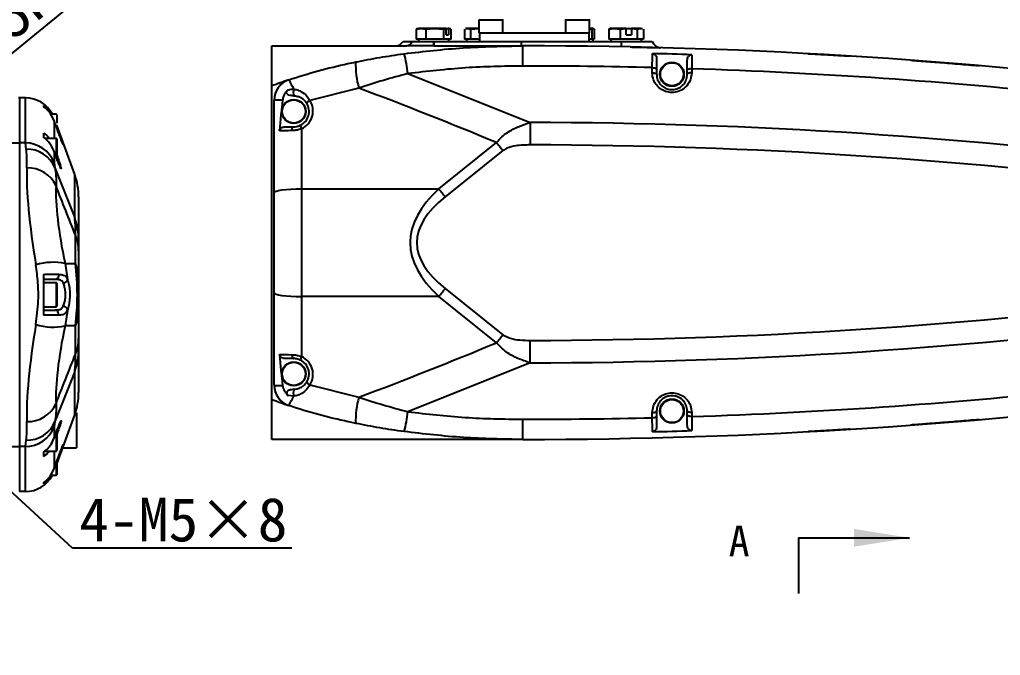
# Model space of a CAD drawing. Header units: inches. Extents: x 205 to 4949, y 179 to 2281.
# Drawn here: x 4439.1 to 4663.5, y 1291.5 to 1436.9 of the extents above; entities that cross this region are included whole.
import ezdxf

# ---------------------------------------------------------------- set-up
doc = ezdxf.new("R2010")
doc.units = ezdxf.units.IN
doc.header["$MEASUREMENT"] = 0
doc.styles.add('SLDTEXTSTYLE0', font='HYSWLONGFANGSONG.TTF')
doc.styles.get("Standard").update_dxf_attribs({"font": ''})
doc.styles.get('Standard').set_extended_font_data('SimSun')
doc.dimstyles.new('ISO-25', dxfattribs={"dimtxt": 2.5, "dimasz": 2.5, "dimexe": 1.25, "dimexo": 0.625, "dimtad": 1, "dimtxsty": 'Standard', "dimcen": 2.5, "dimadec": 0, "dimazin": 0, "dimtfac": 1, "dimtmove": 0, "dimatfit": 3, "dimfxl": 1, "dimarcsym": 0})

# ---------------------------------------------------------------- blocks, each defined once
blk = doc.blocks.new('*D60')
at = {"color": 0, "lineweight": -2}
for p, q in [((4400.64, 1397.06), (4405.11, 1406)), ((4396.18, 1388.11), (4382.11, 1359.92)), ((4355.44, 1306.49), (4377.65, 1350.98)), ((4308.26, 1306.49), (4355.44, 1306.49))]:
    blk.add_line(p, q, dxfattribs=at)
at = {"color": 0}
for points in [[(4399.15, 1397.8), (4402.13, 1396.31), (4396.18, 1388.11)], [(4379.14, 1350.23), (4376.15, 1351.72), (4382.11, 1359.92)]]:
    blk.add_solid(points, dxfattribs=at)
at = {"layer": 'Defpoints', "color": 0}
for p in [(4396.18, 1388.11), (4382.11, 1359.92)]:
    blk.add_point(p, dxfattribs=at)
at = {"color": 0, "insert": (4308.26, 1318.4), "char_height": 40, "attachment_point": 1}
blk.add_mtext('\\fSimSun|b1|i0|c134|p34;\\H0.25x;φ31.50', dxfattribs=at)
blk = doc.blocks.new('*D62')
at = {"color": 0, "lineweight": -2}
for p, q in [((4472.77, 1458.22), (4398.82, 1397.69)), ((4387.21, 1388.18), (4391.08, 1391.35)), ((4379.47, 1381.85), (4371.73, 1375.51))]:
    blk.add_line(p, q, dxfattribs=at)
at = {"color": 0}
for points in [[(4397.76, 1398.98), (4399.87, 1396.4), (4391.08, 1391.35)], [(4380.53, 1380.56), (4378.42, 1383.14), (4387.21, 1388.18)]]:
    blk.add_solid(points, dxfattribs=at)
at = {"layer": 'Defpoints', "color": 0}
for p in [(4391.08, 1391.35), (4387.21, 1388.18)]:
    blk.add_point(p, dxfattribs=at)
at = {"color": 0, "insert": (4423.36, 1433.17), "char_height": 40, "attachment_point": 1, "rotation": 39.3046}
blk.add_mtext('{\\fSimSun|b1|i0|c134|p34;\\H0.25x;φ5H7×7}', dxfattribs=at)
blk = doc.blocks.new('*D63')
at = {"color": 0, "lineweight": -2}
for p, q in [((4391.81, 1370.61), (4384.44, 1377.37)), ((4399.18, 1363.85), (4402.28, 1361.01)), ((4451.26, 1316.09), (4409.65, 1354.25)), ((4501.37, 1316.09), (4451.26, 1316.09))]:
    blk.add_line(p, q, dxfattribs=at)
at = {"color": 0}
for points in [[(4390.69, 1369.38), (4392.94, 1371.84), (4399.18, 1363.85)], [(4410.77, 1355.48), (4408.52, 1353.02), (4402.28, 1361.01)]]:
    blk.add_solid(points, dxfattribs=at)
at = {"layer": 'Defpoints', "color": 0}
for p in [(4399.18, 1363.85), (4402.28, 1361.01)]:
    blk.add_point(p, dxfattribs=at)
at = {"color": 0, "insert": (4452.79, 1327.61), "char_height": 40, "attachment_point": 1}
blk.add_mtext('{\\fSimSun|b1|i0|c134|p2;\\H0.25x;4-M5\\fSimSun|b0|i0|c134|p0;×\\fSimSun|b1|i0|c134|p2;8}', dxfattribs=at)

msp = doc.modelspace()

# ---------------------------------------------------------------- linework, layer by layer
for p, q in [((4544.195, 1436.8142), (4544.195, 1433.9142)), ((4549.695, 1436.8142), (4544.195, 1436.8142)), ((4549.695, 1433.9142), (4549.695, 1436.8142)), ((4563.9949, 1436.8142), (4563.9949, 1433.9142)), ((4569.4949, 1436.8142), (4563.9949, 1436.8142)), ((4569.4949, 1433.9142), (4569.4949, 1436.8142)), ((4529.8112, 1434.7691), (4530.9269, 1434.9142)), ((4529.9345, 1434.7947), (4529.8112, 1434.7691)), ((4529.8112, 1434.7691), (4529.8112, 1432.4142)), ((4530.345, 1434.9142), (4529.9321, 1434.8036)), ((4530.9269, 1434.9142), (4530.345, 1434.9142)), ((4530.9269, 1434.9142), (4532.0427, 1434.7691)), ((4534.0596, 1434.9142), (4530.9269, 1434.9142)), ((4532.0427, 1434.7691), (4534.0596, 1434.9142)), ((4532.0427, 1434.7691), (4532.0427, 1432.4142)), ((4534.0596, 1434.9142), (4536.0765, 1434.7691)), ((4536.6637, 1434.9142), (4534.0596, 1434.9142)), ((4536.0765, 1434.7691), (4536.7101, 1434.9005)), ((4536.0765, 1434.7691), (4536.0765, 1432.4142)), ((4536.7101, 1434.9005), (4536.6637, 1434.9142)), ((4536.6637, 1434.9142), (4537.1989, 1434.9142)), ((4536.7101, 1433.4142), (4536.7101, 1434.9005)), ((4536.7101, 1433.4142), (4537.2452, 1433.4142)), ((4537.1989, 1434.9142), (4537.2452, 1434.9005)), ((4537.345, 1434.9142), (4537.1989, 1434.9142)), ((4537.2452, 1434.9005), (4537.2452, 1433.4142)), ((4537.2452, 1434.9005), (4537.7555, 1434.7947)), ((4537.7579, 1434.8036), (4537.345, 1434.9142)), ((4537.8789, 1432.4142), (4537.8789, 1434.7691)), ((4540.8595, 1434.7691), (4540.8595, 1432.4142)), ((4541.345, 1434.9142), (4541.1015, 1434.849)), ((4541.1092, 1434.8204), (4541.5657, 1434.9142)), ((4541.5657, 1434.9142), (4541.345, 1434.9142)), ((4541.5657, 1434.9142), (4542.2719, 1434.7691)), ((4544.195, 1434.9142), (4541.5657, 1434.9142)), ((4542.2719, 1434.7691), (4544.2646, 1434.9142)), ((4542.2719, 1434.7691), (4542.2719, 1432.4142)), ((4544.195, 1433.9142), (4544.345, 1433.9142)), ((4544.345, 1433.9142), (4546.0492, 1433.9142)), ((4544.345, 1433.9142), (4544.345, 1431.9142)), ((4546.0492, 1433.9142), (4547.8408, 1433.9142)), ((4547.8408, 1433.9142), (4565.8491, 1433.9142)), ((4565.8491, 1433.9142), (4567.6407, 1433.9142)), ((4567.6407, 1433.9142), (4569.3449, 1433.9142)), ((4569.3449, 1433.9142), (4569.4949, 1433.9142)), ((4569.3449, 1433.9142), (4569.3449, 1431.9142)), ((4570.3192, 1434.9142), (4569.4949, 1434.9142)), ((4569.4949, 1434.8274), (4570.0745, 1434.7691)), ((4570.0745, 1434.7691), (4570.3192, 1434.9142)), ((4570.0745, 1432.4142), (4570.0745, 1434.7691)), ((4570.3192, 1434.9142), (4570.5638, 1434.7691)), ((4570.5638, 1434.7691), (4570.5638, 1432.4142)), ((4573.8736, 1434.7691), (4575.191, 1434.9142)), ((4574.1361, 1434.8261), (4573.8736, 1434.7691)), ((4573.8736, 1434.7691), (4573.8736, 1432.4142)), ((4574.3449, 1434.9142), (4574.1281, 1434.8561)), ((4575.191, 1434.9142), (4574.3449, 1434.9142)), ((4575.191, 1434.9142), (4576.5085, 1434.7691)), ((4577.8949, 1434.9142), (4575.191, 1434.9142)), ((4576.5085, 1434.7691), (4577.9046, 1434.9005)), ((4576.5085, 1434.7691), (4576.5085, 1432.4142)), ((4577.9046, 1434.9005), (4577.8949, 1434.9142)), ((4577.8949, 1434.9142), (4579.0741, 1434.9142)), ((4577.9046, 1433.4142), (4577.9046, 1434.9005)), ((4577.9046, 1433.4142), (4579.0837, 1433.4142)), ((4579.0741, 1434.9142), (4579.0837, 1434.9005)), ((4581.148, 1434.9142), (4579.0741, 1434.9142)), ((4579.0837, 1434.9005), (4579.0837, 1433.4142)), ((4579.0837, 1434.9005), (4580.4798, 1434.7691)), ((4580.4798, 1434.7691), (4581.148, 1434.9142)), ((4580.4798, 1432.4142), (4580.4798, 1434.7691)), ((4581.148, 1434.9142), (4581.5537, 1434.8261)), ((4581.5617, 1434.8561), (4581.3449, 1434.9142)), ((4581.8162, 1434.7691), (4581.8162, 1432.4142)), ((4526.845, 1431.9142), (4528.9066, 1431.9142)), ((4528.9066, 1431.9142), (4533.845, 1431.9142)), ((4530.9269, 1432.4142), (4529.8112, 1432.4142)), ((4530.345, 1432.4142), (4530.345, 1431.9142)), ((4532.0427, 1432.4142), (4530.9269, 1432.4142)), ((4534.0596, 1432.4142), (4532.0427, 1432.4142)), ((4533.845, 1431.9142), (4533.9756, 1431.9142)), ((4533.9756, 1431.9142), (4553.845, 1431.9142)), ((4533.9756, 1430.9142), (4533.9756, 1431.9142)), ((4536.0765, 1432.4142), (4534.0596, 1432.4142)), ((4536.9777, 1432.4142), (4536.0765, 1432.4142)), ((4537.8789, 1432.4142), (4536.9777, 1432.4142)), ((4537.345, 1431.9142), (4537.345, 1432.4142)), ((4541.5657, 1432.4142), (4540.8595, 1432.4142)), ((4541.345, 1432.4142), (4541.345, 1431.9142)), ((4542.2719, 1432.4142), (4541.5657, 1432.4142)), ((4544.2646, 1432.4142), (4542.2719, 1432.4142)), ((4544.345, 1432.4142), (4544.2646, 1432.4142)), ((4553.845, 1431.9142), (4576.8449, 1431.9142)), ((4553.845, 1431.9142), (4553.845, 1430.9142)), ((4570.0745, 1432.4142), (4569.3449, 1432.4142)), ((4570.3192, 1432.4142), (4570.0745, 1432.4142)), ((4570.5638, 1432.4142), (4570.3192, 1432.4142)), ((4570.3449, 1431.9142), (4570.3449, 1432.4142)), ((4575.191, 1432.4142), (4573.8736, 1432.4142)), ((4574.3449, 1432.4142), (4574.3449, 1431.9142)), ((4576.5085, 1432.4142), (4575.191, 1432.4142)), ((4578.4941, 1432.4142), (4576.5085, 1432.4142)), ((4576.8449, 1431.9142), (4583.8449, 1431.9142)), ((4580.4798, 1432.4142), (4578.4941, 1432.4142)), ((4581.148, 1432.4142), (4580.4798, 1432.4142)), ((4581.8162, 1432.4142), (4581.148, 1432.4142)), ((4581.3449, 1431.9142), (4581.3449, 1432.4142)), ((4496.8451, 1421.7512), (4496.8451, 1430.9142)), ((4496.8451, 1430.9142), (4527.6846, 1430.9142)), ((4533.9756, 1430.9142), (4533.8462, 1430.9142)), ((4533.9756, 1430.9142), (4553.845, 1430.9142)), ((4527.9618, 1424.565), (4555.8889, 1413.3979)), ((4583.8534, 1424.7562), (4583.8534, 1425.9349)), ((4584.8449, 1425.593), (4584.8449, 1424.4142)), ((4591.8449, 1424.4142), (4591.8449, 1425.3353)), ((4592.8559, 1425.6772), (4592.8559, 1424.7561)), ((4496.8451, 1350.0774), (4496.8451, 1421.7512)), ((4516.7302, 1421.2404), (4505.5512, 1418.4405)), ((4440.4656, 1419.0185), (4439.1464, 1419.0185)), ((4439.1464, 1419.0185), (4439.1464, 1408.7204)), ((4440.4656, 1408.7204), (4440.4656, 1419.0185)), ((4497.3451, 1418.429), (4497.3539, 1418.461)), ((4497.3451, 1397.3932), (4497.3451, 1418.429)), ((4444.6466, 1417.2601), (4444.6466, 1417.0028)), ((4447.5467, 1415.2684), (4446.1969, 1415.2684)), ((4447.3788, 1412.8602), (4447.0437, 1413.7813)), ((4447.0437, 1413.7813), (4447.0437, 1409.7682)), ((4447.6467, 1415.1684), (4447.6467, 1413.2682)), ((4444.6466, 1410.9879), (4444.6466, 1410.0056)), ((4451.4445, 1402.3214), (4447.6467, 1412.7557)), ((4499.8366, 1412.4143), (4501.8451, 1412.4143)), ((4503.6539, 1411.962), (4503.6539, 1398.2571)), ((4423.6457, 1408.7204), (4439.1464, 1408.7204)), ((4439.1464, 1408.7204), (4439.1464, 1339.3132)), ((4440.4656, 1408.7204), (4439.1464, 1408.7204)), ((4440.638, 1407.275), (4440.4656, 1408.7204)), ((4447.5467, 1409.7682), (4444.9219, 1409.7682)), ((4447.5467, 1408.2005), (4447.5467, 1409.7682)), ((4447.6467, 1409.6682), (4447.6467, 1408.1575)), ((4535.0199, 1398.2571), (4548.2062, 1408.8062)), ((4447.1752, 1406.4234), (4447.0437, 1406.775)), ((4447.0437, 1406.775), (4447.0437, 1404.1536)), ((4447.5467, 1405.4287), (4447.5467, 1408.2005)), ((4447.6467, 1408.1575), (4447.6467, 1405.1669)), ((4549.6873, 1406.9548), (4536.501, 1396.4058)), ((4447.0437, 1404.1536), (4447.2161, 1402.9959)), ((4447.2161, 1402.9959), (4451.7422, 1391.5645)), ((4451.7422, 1401.5015), (4451.4374, 1402.3189)), ((4451.7422, 1391.5645), (4451.7422, 1401.5015)), ((4503.6539, 1398.2571), (4535.0199, 1398.2571)), ((4452.6469, 1396.371), (4452.6469, 1386.4767)), ((4497.3451, 1374.4355), (4497.3451, 1397.3932)), ((4451.9302, 1381.1587), (4451.9302, 1387.6195)), ((4452.6469, 1384.0485), (4452.6469, 1377.5877)), ((4449.5328, 1381.1587), (4450.1137, 1377.527)), ((4449.5328, 1381.1587), (4451.9302, 1381.1587)), ((4452.6469, 1377.5877), (4452.6469, 1370.4458)), ((4447.5467, 1376.7669), (4444.6466, 1376.7669)), ((4447.5467, 1375.097), (4447.5467, 1376.7669)), ((4447.5467, 1371.2666), (4447.5467, 1375.097)), ((4447.6467, 1376.6669), (4447.6467, 1375.0578)), ((4447.6467, 1375.0578), (4447.6467, 1371.3667)), ((4536.501, 1375.4229), (4549.6873, 1364.8739)), ((4497.3451, 1353.3997), (4497.3451, 1374.4355)), ((4535.0199, 1373.5715), (4503.6539, 1373.5715)), ((4503.6539, 1373.5715), (4503.6539, 1359.8666)), ((4548.2062, 1363.0225), (4535.0199, 1373.5715)), ((4444.6466, 1371.2666), (4447.5467, 1371.2666)), ((4450.1137, 1370.5065), (4449.5328, 1366.8748)), ((4452.6469, 1370.4458), (4452.6469, 1363.985)), ((4451.9302, 1366.8748), (4449.5328, 1366.8748)), ((4451.9302, 1360.4141), (4451.9302, 1366.8748)), ((4452.6469, 1361.5568), (4452.6469, 1351.6625)), ((4501.8451, 1359.4144), (4499.8366, 1359.4144)), ((4555.8889, 1358.4308), (4527.9618, 1347.2637)), ((4451.7422, 1356.469), (4447.2161, 1345.0377)), ((4451.7422, 1346.5321), (4451.7422, 1356.469)), ((4505.5512, 1353.3882), (4516.7302, 1350.5882)), ((4501.8739, 1350.812), (4500.5693, 1350.9351)), ((4501.9796, 1352.389), (4502.4729, 1352.4712)), ((4496.8451, 1340.9144), (4496.8451, 1350.0774)), ((4500.7425, 1348.6635), (4500.7398, 1348.6644)), ((4451.4374, 1345.7147), (4451.7422, 1346.5321)), ((4452.1469, 1347.0157), (4451.909, 1347.0157)), ((4452.1469, 1347.0157), (4452.1469, 1339.0154)), ((4583.8534, 1345.8937), (4583.8534, 1347.0725)), ((4584.8449, 1347.4144), (4584.8449, 1346.2356)), ((4591.8449, 1346.4933), (4591.8449, 1347.4144)), ((4592.8559, 1347.0726), (4592.8559, 1346.1515)), ((4447.2161, 1345.0377), (4447.0437, 1343.88)), ((4447.0437, 1343.88), (4447.0437, 1341.2586)), ((4447.6467, 1335.2778), (4451.4445, 1345.7121)), ((4447.5467, 1342.1736), (4447.5467, 1342.6338)), ((4447.5467, 1338.2653), (4447.5467, 1342.1736)), ((4447.6467, 1342.8888), (4447.6467, 1338.3654)), ((4423.6457, 1339.3132), (4439.1464, 1339.3132)), ((4440.4656, 1339.3132), (4439.1464, 1339.3132)), ((4439.1464, 1339.3132), (4439.1464, 1329.015)), ((4440.4656, 1339.3132), (4440.638, 1340.7585)), ((4440.4656, 1329.015), (4440.4656, 1339.3132)), ((4446.7543, 1340.5789), (4447.0437, 1341.2586)), ((4448.9992, 1339.5216), (4449.0163, 1339.5624)), ((4553.845, 1340.9144), (4496.8451, 1340.9144)), ((4444.6466, 1338.0279), (4444.6466, 1337.0457)), ((4444.9219, 1338.2653), (4447.5467, 1338.2653)), ((4447.0437, 1338.2653), (4447.0437, 1334.2522)), ((4449.007, 1339.0154), (4452.1469, 1339.0154)), ((4447.0437, 1334.2522), (4447.3788, 1335.1734)), ((4447.5467, 1332.7651), (4447.5467, 1335.6309)), ((4447.6467, 1335.9145), (4447.6467, 1332.8651)), ((4446.1969, 1332.7651), (4447.5467, 1332.7651)), ((4444.6466, 1331.0308), (4444.6466, 1330.7735)), ((4440.4656, 1329.015), (4439.1464, 1329.015)), ((4617.3086, 1318.4266), (4617.3086, 1305.7267)), ((4617.3086, 1318.4266), (4642.7086, 1318.4266))]:
    msp.add_line(p, q)
at = {"flags": 128}
for points in [[(4583.8534, 1425.9349), (4584.0473, 1425.9279), (4584.2334, 1425.9081), (4584.4049, 1425.8763), (4584.555, 1425.8337), (4584.6781, 1425.7821), (4584.7696, 1425.7232), (4584.8259, 1425.6593), (4584.8449, 1425.593)], [(4583.8534, 1424.7562), (4584.0473, 1424.7491), (4584.2335, 1424.7293), (4584.4049, 1424.6975), (4584.555, 1424.655), (4584.6781, 1424.6033), (4584.7696, 1424.5444), (4584.8259, 1424.4806), (4584.8449, 1424.4142)], [(4592.8559, 1425.6772), (4592.6593, 1425.6713), (4592.4699, 1425.6522), (4592.2951, 1425.6209), (4592.1417, 1425.5784), (4592.0157, 1425.5264), (4591.922, 1425.467), (4591.8643, 1425.4025), (4591.8449, 1425.3353)], [(4592.8559, 1424.7561), (4592.6593, 1424.7501), (4592.4699, 1424.7311), (4592.2951, 1424.6998), (4592.1417, 1424.6573), (4592.0157, 1424.6054), (4591.922, 1424.5459), (4591.8643, 1424.4814), (4591.8449, 1424.4142)], [(4555.8889, 1413.3979), (4555.8879, 1412.7782), (4555.8868, 1412.1499), (4555.8857, 1411.5142), (4555.8846, 1410.8724), (4555.8835, 1410.2255), (4555.8824, 1409.5749), (4555.8813, 1408.9219), (4555.8801, 1408.2676)], [(4501.4284, 1411.527), (4501.4439, 1411.7052), (4501.4726, 1411.8738), (4501.5137, 1412.0271), (4501.5658, 1412.1602), (4501.6271, 1412.2685), (4501.6956, 1412.3486), (4501.7691, 1412.3977), (4501.8451, 1412.4143)], [(4548.2062, 1408.8062), (4548.3901, 1408.5764), (4548.5744, 1408.3459), (4548.7593, 1408.1149), (4548.9444, 1407.8834), (4549.1299, 1407.6516), (4549.3156, 1407.4195), (4549.5014, 1407.1872), (4549.6873, 1406.9548)], [(4497.3451, 1397.3932), (4497.4632, 1397.552), (4497.8137, 1397.7055), (4498.3846, 1397.8484), (4499.1567, 1397.976), (4500.104, 1398.0839), (4501.1944, 1398.1685), (4502.3912, 1398.2269), (4503.6539, 1398.2571)], [(4535.0199, 1398.2571), (4535.2038, 1398.0274), (4535.3881, 1397.7969), (4535.573, 1397.5658), (4535.7581, 1397.3344), (4535.9436, 1397.1025), (4536.1293, 1396.8704), (4536.3151, 1396.6381), (4536.501, 1396.4058)], [(4448.0411, 1378.6933), (4448.0515, 1378.4757), (4448.0285, 1378.2601), (4447.9734, 1378.0567), (4447.8887, 1377.8751), (4447.7784, 1377.7242), (4447.6478, 1377.6109), (4447.5031, 1377.5407), (4447.3511, 1377.5169)], [(4535.0199, 1373.5715), (4535.2038, 1373.8013), (4535.3881, 1374.0318), (4535.573, 1374.2628), (4535.7581, 1374.4943), (4535.9436, 1374.7261), (4536.1293, 1374.9583), (4536.3151, 1375.1905), (4536.501, 1375.4229)], [(4497.3451, 1374.4355), (4497.4632, 1374.2766), (4497.8137, 1374.1231), (4498.3846, 1373.9802), (4499.1567, 1373.8527), (4500.104, 1373.7448), (4501.1944, 1373.6602), (4502.3912, 1373.6018), (4503.6539, 1373.5715)], [(4448.0411, 1369.3403), (4448.0515, 1369.5578), (4448.0285, 1369.7735), (4447.9734, 1369.9769), (4447.8887, 1370.1584), (4447.7784, 1370.3093), (4447.6478, 1370.4227), (4447.5031, 1370.4928), (4447.3511, 1370.5166)], [(4548.2062, 1363.0225), (4548.3901, 1363.2523), (4548.5744, 1363.4827), (4548.7593, 1363.7138), (4548.9444, 1363.9453), (4549.1299, 1364.1771), (4549.3156, 1364.4092), (4549.5014, 1364.6415), (4549.6873, 1364.8739)], [(4555.8889, 1358.4308), (4555.8879, 1359.0505), (4555.8868, 1359.6788), (4555.8857, 1360.3145), (4555.8846, 1360.9563), (4555.8835, 1361.6032), (4555.8824, 1362.2537), (4555.8813, 1362.9067), (4555.8801, 1363.5611)], [(4501.4284, 1360.3016), (4501.4439, 1360.1234), (4501.4726, 1359.9549), (4501.5137, 1359.8016), (4501.5658, 1359.6685), (4501.6271, 1359.5602), (4501.6956, 1359.4801), (4501.7691, 1359.4309), (4501.8451, 1359.4144)], [(4583.8534, 1347.0725), (4584.0473, 1347.0796), (4584.2335, 1347.0994), (4584.4049, 1347.1311), (4584.555, 1347.1737), (4584.6781, 1347.2254), (4584.7696, 1347.2843), (4584.8259, 1347.3481), (4584.8449, 1347.4144)], [(4583.8534, 1345.8937), (4584.0473, 1345.9008), (4584.2334, 1345.9206), (4584.4049, 1345.9524), (4584.555, 1345.9949), (4584.6781, 1346.0466), (4584.7696, 1346.1055), (4584.8259, 1346.1693), (4584.8449, 1346.2356)], [(4592.8559, 1347.0726), (4592.6593, 1347.0785), (4592.4699, 1347.0975), (4592.2951, 1347.1289), (4592.1417, 1347.1714), (4592.0157, 1347.2233), (4591.922, 1347.2827), (4591.8643, 1347.3473), (4591.8449, 1347.4144)], [(4592.8559, 1346.1515), (4592.6593, 1346.1574), (4592.4699, 1346.1764), (4592.2951, 1346.2078), (4592.1417, 1346.2502), (4592.0157, 1346.3022), (4591.922, 1346.3616), (4591.8643, 1346.4262), (4591.8449, 1346.4933)], [(4554.2535, 1340.9145), (4554.2535, 1340.996), (4554.2534, 1341.2385), (4554.2533, 1341.6364), (4554.2531, 1342.1804), (4554.2529, 1342.858), (4554.2526, 1343.6532), (4554.2523, 1344.5476), (4554.252, 1345.5204)]]:
    msp.add_lwpolyline(points, dxfattribs=at)
for centre, radius in [((4588.3449, 1424.4142), 2.75), ((4588.3449, 1424.4142), 2.65), ((4501.8451, 1415.9143), 2.75), ((4501.8451, 1415.9143), 2.65), ((4501.8451, 1355.9144), 2.75), ((4501.8451, 1355.9144), 2.65), ((4588.3449, 1347.4144), 2.75), ((4588.3449, 1347.4144), 2.65)]:
    msp.add_circle(centre, radius)
for centre, radius, start, end in [((4544.295, 1436.8142), 0.1, 90, 180), ((4549.595, 1436.8142), 0.1, 0, 90), ((4564.0949, 1436.8142), 0.1, 90, 180), ((4569.3949, 1436.8142), 0.1, 0, 90), ((4525.113, 1432.9142), 2, 270, 330), ((4527.5502, 1432.325), 1.4172, 275.442351, 343.151376), ((5116.4138, 1432.0826), 582.5688, 180.0165601, 180.1149148), ((4545.6341, 1432.277), 31.2129, 357.097319, 359.334066), ((4585.759, 1432.4941), 2, 196.855153, 268.491688), ((4504.0485, 1422.2167), 24.0283, 5.608548, 16.664533), ((4553.845, 220.4673), 1210.4469, 82.5209933, 89.9806604), ((2194.6703, 1425.3057), 2359.5899, 0.0243448, 0.1361838), ((4553.845, 220.4673), 1209.0612, 88.1502993, 88.5772542), ((4536.0398, 1426.5828), 20.035, 178.137943, 195.465034), ((4553.845, 220.4673), 1205.8411, 88.573996, 89.9802801), ((4553.845, 220.4673), 1205.8411, 83.976548, 88.1460627), ((4502.3451, 1418.429), 5, 108.72663, 180), ((4502.3475, 1418.4365), 4.9936, 108.748467, 179.719646), ((4503.582, 1420.3392), 1.8376, 158.363305, 209.308249), ((4440.4656, 1412.0182), 7.0002, 27.664627, 90.00034), ((4501.8451, 1415.9143), 3.5, 295.080956, 32.272811), ((4501.7463, 1416.0377), 4.5, 295.080956, 32.272811), ((4506.2442, 1416.9003), 1.6889, 114.227226, 148.487398), ((4447.5467, 1415.1684), 0.1, 0, 90), ((4553.845, 220.4673), 1192.9323, 82.5990413, 89.9018294), ((4508.4022, 1414.3943), 5.3351, 198.015655, 207.123608), ((4440.482, 1401.7231), 6.9973, 20.324666, 90.134734), ((4447.5467, 1409.6682), 0.1, 0, 90), ((4440.8967, 1400.477), 6.8029, 21.731955, 92.179223), ((4553.845, 220.4673), 1187.8021, 82.5990413, 89.9018294), ((4441.0116, 1395.9266), 7.1071, 24.681637, 91.677063), ((4437.6464, 1396.371), 15.0005, 0.000018, 20.000059), ((4437.8823, 1386.4758), 14.7646, 0.00378, 20.160868), ((4443.2826, 1384.0265), 9.3643, 0.134601, 22.562408), ((4446.8015, 1367.5321), 13.8976, 78.666036, 106.445867), ((4443.2826, 1377.5657), 9.3643, 0.134601, 22.562408), ((4449.0547, 1377.7311), 1.0785, 274.536916, 349.091619), ((4447.5467, 1376.6669), 0.1, 0, 90), ((4553.845, 2551.3613), 1187.8021, 270.0981706, 277.4009587), ((4447.5467, 1371.3667), 0.1, 270, 0), ((4449.0546, 1370.3024), 1.0786, 10.909625, 85.457943), ((4443.2826, 1370.4678), 9.3643, 337.437592, 359.865399), ((4553.845, 2551.3613), 1192.9323, 270.0981706, 277.4009587), ((4446.8017, 1380.5023), 13.8985, 253.554436, 281.332639), ((4443.2827, 1364.0071), 9.3642, 337.437433, 359.865189), ((4437.8818, 1361.5578), 14.7651, 339.839436, 359.995916), ((4508.4007, 1357.4348), 5.3335, 152.873783, 161.983859), ((4501.7463, 1355.791), 4.5, 327.727189, 64.919044), ((4501.8451, 1355.9144), 3.5, 327.727189, 64.919044), ((4502.3451, 1353.3997), 5, 180, 251.27337), ((4502.3475, 1353.3921), 4.9936, 180.28075, 251.251825), ((4506.2448, 1354.929), 1.6898, 211.52233, 245.763047), ((4437.6465, 1351.6625), 15.0004, 339.99984, 0.000083), ((4503.5818, 1351.4895), 1.8375, 150.690762, 201.637395), ((4536.0394, 1345.2459), 20.0346, 164.534792, 181.862231), ((4553.845, 2551.3613), 1210.4469, 270.0193396, 277.4790067), ((4553.845, 2551.3613), 1205.8411, 271.8539373, 276.023452), ((4441.0115, 1352.107), 7.1072, 268.323557, 335.318483), ((4504.0475, 1349.6121), 24.0293, 343.335771, 354.391434), ((4553.845, 2551.3613), 1205.8411, 270.0193396, 271.426004), ((4440.4822, 1346.3102), 6.997, 269.863752, 339.676848), ((4440.8967, 1347.5565), 6.8029, 267.820988, 338.268564), ((4553.845, 2551.3613), 1209.0612, 271.4227458, 271.8497007), ((4447.5467, 1338.3653), 0.1, 270, 0), ((4440.4655, 1336.0154), 7.0004, 270.000373, 332.33466), ((4447.5467, 1332.8651), 0.1, 270, 0)]:
    msp.add_arc(centre, radius, start, end)
for centre, major_axis, ratio, start_param, end_param in [((4554.4251, 1400.9143), (80.0357, 0), 0.37483194, 2.30603915, 2.3737771), ((4286.1864, 555.0405), (-601.841, 752.3012), 0.89809036, 5.26169691, 5.29785149), ((4504.3451, 1379.4958), (0, 56.4357), 0.12403473, 0.80701804, 0.9681567), ((4504.3451, 1411.4143), (7, 0), 0.01771925, 2.00057176, 2.53895303), ((4449.7531, 1374.0168), (-7.1748, 34.9839), 0.15440016, 0.56193793, 1.34232721), ((4456.419, 1375.6832), (-7.2674, 27.9675), 0.18866081, 0.54460902, 1.3249983), ((4405.9189, 1115.7587), (-396.9829, 1085.8473), 0.12073911, 4.92108384, 4.93181289), ((4504.3451, 1385.9143), (0, 99.9997), 0.00696526, 1.44705219, 1.69454047), ((5384.2063, 1385.9143), (855.7298, 0), 0.11685902, 3.01784851, 3.26533679), ((5384.2063, 1385.9143), (854.2372, 0), 0.09950372, 3.01784851, 3.26533679), ((4437.6463, 1374.0168), (0, 30.0012), 0.49020373, 4.47202561, 4.95275235), ((4449.7531, 1374.0168), (7.1748, 34.9839), 0.15440016, 1.79926544, 2.57965473), ((4456.419, 1372.3503), (7.2674, 27.9675), 0.18866081, 1.81659435, 2.59698364), ((4286.1864, 2216.7881), (601.841, 752.3012), 0.89809036, 4.12692648, 4.16308105), ((4405.9189, 1632.2748), (396.9829, 1085.8473), 0.12073911, 4.49296508, 4.50369412), ((4504.3451, 1392.3329), (0, 56.4357), 0.12403473, 2.17343595, 2.33457461), ((4504.3451, 1360.4144), (7, 0), 0.01771925, 3.74423228, 4.28261355), ((4554.4251, 1370.9144), (80.0357, 0), 0.37483194, 3.9094082, 3.97714615)]:
    msp.add_ellipse(centre, major_axis=major_axis, ratio=ratio, start_param=start_param, end_param=end_param)
for points, knots in [([(4516.0153, 1427.2338), (4517.8447, 1427.5911), (4521.5111, 1428.3073), (4525.2129, 1428.8402), (4527.0676, 1429.1072)], [0, 0, 0, 0, 0.49895729, 1, 1, 1, 1]), ([(4527.0676, 1429.1072), (4531.5708, 1429.6344), (4540.5999, 1430.6915), (4549.6947, 1430.8398), (4554.2535, 1430.9141)], [0, 0, 0, 0, 0.498744827, 1, 1, 1, 1]), ([(4533.8462, 1430.9142), (4533.5432, 1430.9136), (4532.263, 1430.9113), (4530.0127, 1430.9045), (4528.4612, 1430.9109), (4527.6846, 1430.9142)], [0, 0, 0, 0, 0.134080038, 0.566553405, 1, 1, 1, 1]), ([(4578.8037, 1430.6569), (4579.2583, 1430.6475), (4579.7075, 1430.638), (4580.3731, 1430.6235), (4580.5947, 1430.6186), (4581.028, 1430.609), (4581.2401, 1430.6042), (4581.8627, 1430.59), (4582.26, 1430.5807), (4583.0174, 1430.5627), (4583.3666, 1430.5542), (4584.0048, 1430.5385), (4584.296, 1430.5312), (4584.7962, 1430.5185), (4585.0081, 1430.513), (4585.2679, 1430.5063), (4585.3449, 1430.5043), (4585.4759, 1430.5009), (4585.5304, 1430.4994), (4585.6616, 1430.496), (4585.7063, 1430.4948), (4585.7063, 1430.4948)], [0, 0, 0, 0, 0.125, 0.125, 0.1875, 0.1875, 0.25, 0.25, 0.375, 0.375, 0.5, 0.5, 0.625, 0.625, 0.75, 0.75, 0.8125, 0.8125, 0.875, 0.875, 1, 1, 1, 1]), ([(4583.8534, 1425.9349), (4583.856, 1426.6564), (4583.8604, 1427.9013), (4583.8635, 1428.7845), (4583.8648, 1429.1558)], [0, 0, 0, 0, 0.57953468, 1, 1, 1, 1]), ([(4583.8648, 1429.1558), (4583.9608, 1429.1432), (4584.1525, 1429.1179), (4584.4076, 1428.9568), (4584.6403, 1428.6947), (4584.8127, 1428.3111), (4584.834, 1428.0027), (4584.8449, 1427.8451)], [0, 0, 0, 0, 0.159478633, 0.318498392, 0.488306415, 0.738581195, 1, 1, 1, 1]), ([(4591.8449, 1427.5879), (4591.8573, 1427.7569), (4591.8804, 1428.0707), (4592.0675, 1428.4679), (4592.3166, 1428.7315), (4592.5918, 1428.8799), (4592.7808, 1428.8925), (4592.8708, 1428.8985)], [0, 0, 0, 0, 0.27317068, 0.50724011, 0.69533863, 0.85496263, 1, 1, 1, 1]), ([(4592.8708, 1428.8985), (4592.869, 1428.5272), (4592.865, 1427.6439), (4592.8592, 1426.3988), (4592.8559, 1425.6772)], [0, 0, 0, 0, 0.42042182, 1, 1, 1, 1]), ([(4619.5197, 1429.1312), (4619.5932, 1429.1273), (4619.7574, 1429.1184), (4620.929, 1429.0541), (4622.3983, 1428.9717), (4624.2077, 1428.868), (4626.446, 1428.7361), (4628.231, 1428.6261), (4629.1241, 1428.5711)], [0, 0, 0, 0, 0.140198852, 0.313523594, 0.451683873, 0.590178359, 0.794939936, 1, 1, 1, 1]), ([(4500.7425, 1423.1652), (4502.9647, 1423.8701), (4507.4166, 1425.2823), (4512.547, 1426.508), (4515.4246, 1427.1102), (4516.0153, 1427.2338)], [0, 0, 0, 0, 0.44196663, 0.8854411, 1, 1, 1, 1]), ([(4584.8449, 1427.8451), (4584.8449, 1427.6819), (4584.8449, 1427.0353), (4584.8449, 1426.21), (4584.8449, 1425.593)], [0, 0, 0, 0, 0.25232835, 1, 1, 1, 1]), ([(4591.8449, 1425.3353), (4591.8449, 1425.7623), (4591.8449, 1426.1637), (4591.8449, 1426.9173), (4591.8449, 1427.2713), (4591.8449, 1427.5879)], [0, 0, 0, 0, 0.5, 0.5, 1, 1, 1, 1]), ([(4643.014, 1427.6254), (4643.2858, 1427.6052), (4643.8407, 1427.5641), (4645.1566, 1427.4655), (4646.893, 1427.3332), (4649.8221, 1427.1047), (4653.7583, 1426.7878), (4656.9904, 1426.5107), (4658.6259, 1426.3705)], [0, 0, 0, 0, 0.07657688, 0.15632037, 0.2891916, 0.4251823, 0.7091324, 1, 1, 1, 1]), ([(4527.9618, 1424.565), (4526.0812, 1424.0662), (4522.3087, 1423.0657), (4518.5934, 1421.8501), (4516.7302, 1421.2404)], [0, 0, 0, 0, 0.49849943, 1, 1, 1, 1]), ([(4554.26, 1426.3083), (4549.8715, 1426.2374), (4541.0737, 1426.0953), (4532.3393, 1425.0759), (4527.9618, 1424.565)], [0, 0, 0, 0, 0.49880832, 1, 1, 1, 1]), ([(4592.8559, 1424.7561), (4592.8011, 1424.2236), (4592.6912, 1423.1582), (4591.8314, 1421.7546), (4590.5816, 1420.7376), (4589.0944, 1420.2312), (4587.5906, 1420.2421), (4586.2097, 1420.7142), (4585.0486, 1421.589), (4584.2082, 1422.8079), (4583.881, 1423.9302), (4583.8588, 1424.5943), (4583.8534, 1424.7562)], [0, 0, 0, 0, 0.11648326, 0.233082688, 0.346154695, 0.452397262, 0.552707542, 0.650556007, 0.749956459, 0.854086759, 0.964444943, 1, 1, 1, 1]), ([(4584.8449, 1424.4142), (4584.8491, 1424.2884), (4584.8663, 1423.773), (4585.1187, 1422.9038), (4585.7695, 1421.9558), (4586.6718, 1421.2731), (4587.7485, 1420.9034), (4588.9233, 1420.8949), (4590.0832, 1421.2923), (4591.0535, 1422.0859), (4591.7177, 1423.1757), (4591.8024, 1424.0006), (4591.8449, 1424.4142)], [0, 0, 0, 0, 0.036166224, 0.148139792, 0.252868533, 0.351677329, 0.447974775, 0.546328317, 0.651038963, 0.763814401, 0.881557555, 1, 1, 1, 1]), ([(4500.7425, 1423.1652), (4500.7608, 1423.1046), (4500.7966, 1422.9865), (4501.2167, 1422.2001), (4501.659, 1421.4036), (4501.8739, 1421.0167)], [0, 0, 0, 0, 0.35160258, 0.68503159, 1, 1, 1, 1]), ([(4500.5693, 1420.8935), (4500.3165, 1420.6445), (4499.8779, 1420.2125), (4499.454, 1419.3835), (4499.3471, 1418.8289), (4499.2895, 1418.5297)], [0, 0, 0, 0, 0.38534393, 0.66839243, 1, 1, 1, 1]), ([(4501.9796, 1419.4397), (4501.649, 1419.4796), (4501.1517, 1419.5397), (4500.5996, 1419.716), (4500.3545, 1419.9027), (4500.2395, 1420.0712), (4500.203, 1420.259), (4500.2349, 1420.4606), (4500.3488, 1420.6868), (4500.4899, 1420.8191), (4500.5693, 1420.8935)], [0, 0, 0, 0, 0.35170251, 0.52895108, 0.60072674, 0.67315763, 0.73885703, 0.79728384, 0.88588512, 1, 1, 1, 1]), ([(4500.5693, 1420.8935), (4500.8062, 1420.9375), (4501.2309, 1421.0164), (4501.6767, 1421.0167), (4501.8739, 1421.0167)], [0, 0, 0, 0, 0.55762603, 1, 1, 1, 1]), ([(4501.8739, 1421.0167), (4502.0569, 1420.9877), (4502.6247, 1420.8974), (4503.6903, 1420.4562), (4504.7807, 1419.6096), (4505.3424, 1418.7573), (4505.5512, 1418.4405)], [0, 0, 0, 0, 0.12143371, 0.37662869, 0.76828733, 1, 1, 1, 1]), ([(4439.1464, 1419.0185), (4439.1075, 1419.0185), (4439.0293, 1419.0185), (4438.9511, 1419.0185), (4438.9118, 1419.0185)], [0, 0, 0, 0, 0.49709296, 1, 1, 1, 1]), ([(4497.3539, 1418.461), (4497.4517, 1418.5135), (4497.6422, 1418.6159), (4498.4606, 1418.6028), (4499.0928, 1418.5471), (4499.2895, 1418.5297)], [0, 0, 0, 0, 0.42088309, 0.81986091, 1, 1, 1, 1]), ([(4504.8044, 1417.7831), (4504.6629, 1418.0071), (4504.5024, 1418.206), (4504.1478, 1418.562), (4503.9606, 1418.7125), (4503.567, 1418.9705), (4503.3591, 1419.0784), (4502.9274, 1419.2508), (4502.7052, 1419.3151), (4502.4729, 1419.3575)], [0, 0, 0, 0, 0.25, 0.25, 0.5, 0.5, 0.75, 0.75, 1, 1, 1, 1]), ([(4444.6466, 1417.2601), (4445.0997, 1416.9001), (4445.8016, 1416.3426), (4446.2018, 1415.5495), (4446.3436, 1415.2684)], [0, 0, 0, 0, 0.64561172, 1, 1, 1, 1]), ([(4447.0437, 1413.7813), (4446.7077, 1414.5029), (4446.128, 1415.7481), (4445.0851, 1416.6314), (4444.6466, 1417.0028)], [0, 0, 0, 0, 0.57957818, 1, 1, 1, 1]), ([(4548.2062, 1408.8062), (4548.611, 1409.2601), (4549.6953, 1410.4761), (4552.276, 1412.1493), (4554.5628, 1412.9396), (4555.8889, 1413.3979)], [0, 0, 0, 0, 0.20018665, 0.5361891, 1, 1, 1, 1]), ([(4444.6466, 1410.9879), (4445.1204, 1410.6438), (4445.6069, 1410.2905), (4445.8934, 1409.7814), (4445.9008, 1409.7682)], [0, 0, 0, 0, 0.97397462, 1, 1, 1, 1]), ([(4448.9826, 1408.5557), (4448.948, 1408.6414), (4448.8621, 1408.8542), (4448.551, 1409.677), (4448.1028, 1410.8816), (4447.6854, 1412.0182), (4447.4399, 1412.6924), (4447.3788, 1412.8602)], [0, 0, 0, 0, 0.1604158, 0.39802782, 0.64773532, 0.91232367, 1, 1, 1, 1]), ([(4447.6467, 1412.3796), (4447.7801, 1412.0118), (4448.1066, 1411.1121), (4448.5384, 1409.9045), (4448.8332, 1409.0734), (4448.8937, 1408.892), (4448.8971, 1408.8819)], [0, 0, 0, 0, 0.25479116, 0.62325161, 0.97905941, 1, 1, 1, 1]), ([(4498.5782, 1411.4846), (4498.5973, 1411.583), (4498.6353, 1411.7797), (4498.8175, 1412.0341), (4499.0788, 1412.2401), (4499.4288, 1412.3863), (4499.6954, 1412.4046), (4499.8366, 1412.4143)], [0, 0, 0, 0, 0.174087906, 0.347630007, 0.533915341, 0.753190481, 1, 1, 1, 1]), ([(4503.6539, 1411.962), (4503.2187, 1411.8182), (4502.4676, 1411.57), (4501.7361, 1411.5397), (4501.4284, 1411.527)], [0, 0, 0, 0, 0.5794348, 1, 1, 1, 1]), ([(4501.8451, 1412.4143), (4502.0493, 1412.422), (4502.5293, 1412.4402), (4503.037, 1412.6333), (4503.3287, 1412.7443)], [0, 0, 0, 0, 0.4253779, 1, 1, 1, 1]), ([(4446.7543, 1407.4546), (4446.3454, 1408.1383), (4445.7684, 1409.1033), (4444.8998, 1409.802), (4444.6466, 1410.0056)], [0, 0, 0, 0, 0.70850966, 1, 1, 1, 1]), ([(4448.8971, 1408.8819), (4448.9587, 1408.7007), (4449.0825, 1408.3364), (4449.0868, 1408.291), (4449.0024, 1408.5056), (4448.9826, 1408.5557)], [0, 0, 0, 0, 0.431246861, 0.867230758, 1, 1, 1, 1]), ([(4440.8036, 1403.0307), (4440.8383, 1403.9398), (4440.8398, 1404.7465), (4440.7824, 1406.1611), (4440.7236, 1406.7691), (4440.638, 1407.275)], [0, 0, 0, 0, 0.5, 0.5, 1, 1, 1, 1]), ([(4449.0181, 1408.467), (4449.0177, 1408.4676), (4449.0168, 1408.4694), (4448.9957, 1408.5214), (4448.9819, 1408.5554)], [0, 0, 0, 0, 0.34712428, 1, 1, 1, 1]), ([(4555.8801, 1408.2676), (4554.789, 1408.2343), (4553.008, 1408.18), (4550.8725, 1407.7143), (4549.9875, 1407.1471), (4549.6873, 1406.9548)], [0, 0, 0, 0, 0.5110588, 0.83418264, 1, 1, 1, 1]), ([(4448.5059, 1403.0951), (4448.5027, 1403.1009), (4448.4927, 1403.1184), (4448.3997, 1403.3091), (4448.2191, 1403.7273), (4447.9323, 1404.4328), (4447.5745, 1405.3512), (4447.3073, 1406.0672), (4447.1745, 1406.4231)], [0, 0, 0, 0, 0.060737583, 0.183734302, 0.360526937, 0.564476417, 0.783499716, 1, 1, 1, 1]), ([(4447.6467, 1406.0644), (4447.6776, 1405.9775), (4447.8942, 1405.3693), (4448.2238, 1404.3848), (4448.5472, 1403.3628), (4448.6761, 1402.8477), (4448.6233, 1402.8314), (4448.4084, 1403.2714), (4448.051, 1404.1282), (4447.6221, 1405.2201), (4447.3105, 1406.059), (4447.1752, 1406.4234)], [0, 0, 0, 0, 0.02301087, 0.1610171, 0.29361342, 0.41795776, 0.53649516, 0.65388176, 0.77470352, 0.90212954, 1, 1, 1, 1]), ([(4447.2161, 1402.9959), (4447.3157, 1402.4415), (4447.5168, 1401.3228), (4447.4853, 1399.7087), (4447.4694, 1398.8944)], [0, 0, 0, 0, 0.49550451, 1, 1, 1, 1]), ([(4451.9302, 1387.6195), (4451.9297, 1388.1985), (4451.9285, 1389.3675), (4451.864, 1390.6922), (4451.7831, 1391.2719), (4451.7422, 1391.5645)], [0, 0, 0, 0, 0.32707905, 0.66030357, 1, 1, 1, 1]), ([(4452.6469, 1386.4767), (4452.6469, 1386.3519), (4452.6469, 1386.0984), (4452.6469, 1385.2922), (4452.6469, 1384.4534), (4452.6469, 1384.0485)], [0, 0, 0, 0, 0.33423761, 0.67854578, 1, 1, 1, 1]), ([(4442.867, 1367.1724), (4443.0988, 1368.9906), (4443.5016, 1372.1496), (4443.4222, 1376.7926), (4443.0535, 1379.4944), (4442.867, 1380.8612)], [0, 0, 0, 0, 0.401205896, 0.697068011, 1, 1, 1, 1]), ([(4444.6466, 1378.6696), (4445.1561, 1378.6751), (4446.4186, 1378.6888), (4447.435, 1378.6916), (4448.0411, 1378.6933)], [0, 0, 0, 0, 0.40361322, 1, 1, 1, 1]), ([(4444.6466, 1378.6696), (4444.6466, 1377.8979), (4444.6466, 1377.1208), (4444.6466, 1375.5688), (4444.6466, 1374.0168), (4444.6466, 1372.4647), (4444.6466, 1370.9127), (4444.6466, 1370.1356), (4444.6466, 1369.3639)], [0, 0, 0, 0, 0.25, 0.25, 0.5, 0.75, 0.75, 1, 1, 1, 1]), ([(4447.3511, 1377.5169), (4446.8317, 1377.5169), (4446.016, 1377.5169), (4445.0115, 1377.5169), (4444.6466, 1377.5169)], [0, 0, 0, 0, 0.63669147, 1, 1, 1, 1]), ([(4449.14, 1376.6559), (4449.0937, 1376.7446), (4448.9125, 1377.0921), (4448.3746, 1377.4606), (4447.6985, 1377.4978), (4447.3511, 1377.5169)], [0, 0, 0, 0, 0.14285346, 0.55965405, 1, 1, 1, 1]), ([(4448.0411, 1378.6933), (4448.4494, 1378.6646), (4449.2637, 1378.6074), (4449.8566, 1378.1099), (4450.0611, 1377.6464), (4450.1137, 1377.527)], [0, 0, 0, 0, 0.42746839, 0.85255946, 1, 1, 1, 1]), ([(4450.1137, 1377.527), (4450.2249, 1377.1493), (4450.4486, 1376.3895), (4450.635, 1374.8884), (4450.6457, 1373.3436), (4450.4859, 1371.9006), (4450.2739, 1370.9913), (4450.139, 1370.5829), (4450.1137, 1370.5065)], [0, 0, 0, 0, 0.19579913, 0.39384455, 0.58496812, 0.76983826, 0.956969, 1, 1, 1, 1]), ([(4449.14, 1371.3776), (4449.1649, 1371.435), (4449.2971, 1371.7391), (4449.5057, 1372.417), (4449.6651, 1373.5065), (4449.6545, 1374.6778), (4449.4679, 1375.8107), (4449.2496, 1376.3736), (4449.14, 1376.6559)], [0, 0, 0, 0, 0.04389091, 0.23272979, 0.41623968, 0.60469181, 0.80167755, 1, 1, 1, 1]), ([(4447.3511, 1370.5166), (4447.5607, 1370.5242), (4448.0726, 1370.5428), (4448.7348, 1370.7472), (4449.007, 1371.1707), (4449.14, 1371.3776)], [0, 0, 0, 0, 0.26179184, 0.63937935, 1, 1, 1, 1]), ([(4444.6466, 1370.5166), (4445.0115, 1370.5166), (4446.016, 1370.5166), (4446.8317, 1370.5166), (4447.3511, 1370.5166)], [0, 0, 0, 0, 0.36330853, 1, 1, 1, 1]), ([(4448.0411, 1369.3403), (4447.435, 1369.342), (4446.4186, 1369.3448), (4445.1561, 1369.3584), (4444.6466, 1369.3639)], [0, 0, 0, 0, 0.596386887, 1, 1, 1, 1]), ([(4450.1137, 1370.5065), (4449.9631, 1370.228), (4449.6593, 1369.6664), (4448.9027, 1369.3773), (4448.287, 1369.3508), (4448.0411, 1369.3403)], [0, 0, 0, 0, 0.3714398, 0.74887268, 1, 1, 1, 1]), ([(4452.6469, 1363.985), (4452.6469, 1363.3862), (4452.6469, 1362.1577), (4452.6469, 1361.7604), (4452.6469, 1361.5568)], [0, 0, 0, 0, 0.48745707, 1, 1, 1, 1]), ([(4549.6873, 1364.8739), (4550.2398, 1364.568), (4551.4509, 1363.8974), (4553.6095, 1363.6193), (4555.1173, 1363.5806), (4555.8801, 1363.5611)], [0, 0, 0, 0, 0.29294903, 0.64225638, 1, 1, 1, 1]), ([(4555.8889, 1358.4308), (4554.9542, 1358.743), (4553.0633, 1359.3747), (4550.349, 1360.8011), (4548.924, 1362.2784), (4548.2062, 1363.0225)], [0, 0, 0, 0, 0.32664778, 0.66083374, 1, 1, 1, 1]), ([(4451.7422, 1356.469), (4451.8019, 1356.9184), (4451.92, 1357.808), (4451.9268, 1359.5514), (4451.9302, 1360.4141)], [0, 0, 0, 0, 0.50516813, 1, 1, 1, 1]), ([(4499.8366, 1359.4144), (4499.6671, 1359.4282), (4499.3584, 1359.4533), (4498.9741, 1359.6506), (4498.7124, 1359.915), (4498.6006, 1360.1628), (4498.5824, 1360.3104), (4498.5782, 1360.3441)], [0, 0, 0, 0, 0.29594908, 0.53881654, 0.73911714, 0.94051032, 1, 1, 1, 1]), ([(4501.4284, 1360.3016), (4501.7879, 1360.2987), (4502.1562, 1360.2651), (4502.7202, 1360.1585), (4502.9103, 1360.1133), (4503.2848, 1360.0044), (4503.4703, 1359.9406), (4503.6539, 1359.8667)], [0, 0, 0, 0, 0.5, 0.5, 0.75, 0.75, 1, 1, 1, 1]), ([(4503.3287, 1359.0844), (4503.1224, 1359.168), (4502.6206, 1359.3712), (4502.1325, 1359.3984), (4501.8451, 1359.4144)], [0, 0, 0, 0, 0.41124011, 1, 1, 1, 1]), ([(4497.3539, 1353.3677), (4497.3751, 1353.3283), (4497.4337, 1353.2975), (4497.5754, 1353.2635), (4497.6317, 1353.2542), (4497.7626, 1353.2398), (4497.8375, 1353.2347), (4498.0856, 1353.226), (4498.2833, 1353.2288), (4498.628, 1353.2456), (4498.7515, 1353.2535), (4499.0109, 1353.2731), (4499.1471, 1353.285), (4499.2895, 1353.2989)], [0, 0, 0, 0, 0.25, 0.25, 0.375, 0.375, 0.5, 0.5, 0.75, 0.75, 0.875, 0.875, 1, 1, 1, 1]), ([(4499.2895, 1353.2989), (4499.3167, 1353.0696), (4499.3646, 1352.8453), (4499.5022, 1352.4071), (4499.5924, 1352.1934), (4499.8098, 1351.7912), (4499.9384, 1351.5996), (4500.2306, 1351.244), (4500.3924, 1351.0818), (4500.5693, 1350.9351)], [0, 0, 0, 0, 0.25, 0.25, 0.5, 0.5, 0.75, 0.75, 1, 1, 1, 1]), ([(4505.5512, 1353.3882), (4505.2371, 1352.9356), (4504.6211, 1352.0476), (4503.4973, 1351.2864), (4502.5704, 1350.9221), (4502.0569, 1350.8409), (4501.8739, 1350.812)], [0, 0, 0, 0, 0.33618512, 0.65951637, 0.87857928, 1, 1, 1, 1]), ([(4502.4729, 1352.4712), (4502.708, 1352.5301), (4503.2782, 1352.6731), (4504.1027, 1353.1481), (4504.5719, 1353.7482), (4504.8044, 1354.0456)], [0, 0, 0, 0, 0.26141609, 0.63408226, 1, 1, 1, 1]), ([(4501.9796, 1352.389), (4501.7449, 1352.3548), (4501.5093, 1352.326), (4501.1589, 1352.265), (4501.0422, 1352.2414), (4500.8133, 1352.179), (4500.7016, 1352.1408), (4500.4904, 1352.0326), (4500.3894, 1351.9605), (4500.2464, 1351.7712), (4500.2078, 1351.6512), (4500.2202, 1351.4121), (4500.266, 1351.2981), (4500.3955, 1351.0974), (4500.4778, 1351.011), (4500.5693, 1350.9351)], [0, 0, 0, 0, 0.25, 0.25, 0.375, 0.375, 0.5, 0.5, 0.625, 0.625, 0.75, 0.75, 0.875, 0.875, 1, 1, 1, 1]), ([(4500.7425, 1348.6635), (4500.7608, 1348.7241), (4500.7966, 1348.8421), (4501.2167, 1349.6285), (4501.659, 1350.425), (4501.8739, 1350.812)], [0, 0, 0, 0, 0.35159967, 0.68502721, 1, 1, 1, 1]), ([(4516.7302, 1350.5882), (4518.5819, 1349.9822), (4522.2971, 1348.7665), (4526.0696, 1347.7657), (4527.9618, 1347.2637)], [0, 0, 0, 0, 0.498435994, 1, 1, 1, 1]), ([(4583.8534, 1347.0725), (4583.9078, 1347.6029), (4584.0166, 1348.6643), (4584.8715, 1350.0659), (4586.1137, 1351.0818), (4587.5889, 1351.5919), (4589.0839, 1351.5916), (4590.4653, 1351.1325), (4591.636, 1350.2663), (4592.4893, 1349.0478), (4592.8268, 1347.9148), (4592.8501, 1347.2404), (4592.8559, 1347.0726)], [0, 0, 0, 0, 0.11595162, 0.23203827, 0.34413859, 0.44932274, 0.54899231, 0.64682485, 0.74677855, 0.85182032, 0.96311814, 1, 1, 1, 1]), ([(4591.8449, 1347.4144), (4591.8449, 1347.6347), (4591.8239, 1347.8551), (4591.7419, 1348.2851), (4591.6811, 1348.4953), (4591.5189, 1348.9058), (4591.4167, 1349.1067), (4591.1768, 1349.4832), (4591.0386, 1349.6608), (4590.7226, 1349.9929), (4590.5479, 1350.144), (4590.1692, 1350.4103), (4589.9619, 1350.5275), (4589.528, 1350.7169), (4589.3021, 1350.7896), (4588.8314, 1350.8888), (4588.5888, 1350.9141), (4588.109, 1350.9147), (4587.8661, 1350.8899), (4587.3941, 1350.7914), (4587.1677, 1350.719), (4586.7332, 1350.5303), (4586.5239, 1350.4124), (4586.1435, 1350.1453), (4585.9696, 1349.9952), (4585.653, 1349.6631), (4585.5121, 1349.4821), (4585.2721, 1349.105), (4585.1713, 1348.9071), (4585.0078, 1348.4931), (4584.9467, 1348.2805), (4584.8655, 1347.8518), (4584.8449, 1347.6346), (4584.8449, 1347.4144)], [0, 0, 0, 0, 0.0625, 0.0625, 0.125, 0.125, 0.1875, 0.1875, 0.25, 0.25, 0.3125, 0.3125, 0.375, 0.375, 0.4375, 0.4375, 0.5, 0.5, 0.5625, 0.5625, 0.625, 0.625, 0.6875, 0.6875, 0.75, 0.75, 0.8125, 0.8125, 0.875, 0.875, 0.9375, 0.9375, 1, 1, 1, 1]), ([(4447.4694, 1349.1392), (4447.4854, 1348.3388), (4447.5177, 1346.7233), (4447.3172, 1345.6029), (4447.2161, 1345.0377)], [0, 0, 0, 0, 0.49549399, 1, 1, 1, 1]), ([(4516.0153, 1344.5948), (4513.7402, 1345.0931), (4509.1837, 1346.0909), (4504.1102, 1347.5436), (4501.3174, 1348.4723), (4500.7425, 1348.6635)], [0, 0, 0, 0, 0.44195049, 0.88511848, 1, 1, 1, 1]), ([(4527.9618, 1347.2637), (4532.3165, 1346.755), (4541.0481, 1345.7351), (4549.8433, 1345.5921), (4554.252, 1345.5204)], [0, 0, 0, 0, 0.498741211, 1, 1, 1, 1]), ([(4583.8648, 1342.6729), (4583.8635, 1343.0442), (4583.8604, 1343.9273), (4583.856, 1345.1723), (4583.8534, 1345.8937)], [0, 0, 0, 0, 0.42045944, 1, 1, 1, 1]), ([(4584.8449, 1346.2356), (4584.8449, 1345.8088), (4584.8449, 1345.4075), (4584.8449, 1344.654), (4584.8449, 1344.3001), (4584.8449, 1343.9835)], [0, 0, 0, 0, 0.5, 0.5, 1, 1, 1, 1]), ([(4591.8449, 1344.2407), (4591.8449, 1344.5574), (4591.8449, 1344.9114), (4591.8449, 1345.665), (4591.8449, 1346.0664), (4591.8449, 1346.4933)], [0, 0, 0, 0, 0.5, 0.5, 1, 1, 1, 1]), ([(4592.8559, 1346.1515), (4592.8592, 1345.4299), (4592.865, 1344.1848), (4592.869, 1343.3015), (4592.8708, 1342.9302)], [0, 0, 0, 0, 0.57957281, 1, 1, 1, 1]), ([(4440.638, 1340.7585), (4440.7101, 1341.3091), (4440.8559, 1342.4218), (4440.8211, 1344.1366), (4440.8036, 1345.0028)], [0, 0, 0, 0, 0.49487097, 1, 1, 1, 1]), ([(4447.0437, 1341.2586), (4447.2347, 1341.7727), (4447.6171, 1342.8013), (4448.0558, 1343.9228), (4448.2243, 1344.31), (4448.2769, 1344.4309)], [0, 0, 0, 0, 0.40718399, 0.81483966, 1, 1, 1, 1]), ([(4448.2769, 1344.4309), (4448.3442, 1344.591), (4448.5307, 1345.0346), (4448.6588, 1345.2439), (4448.6522, 1345.0644), (4448.471, 1344.4225), (4448.1492, 1343.4193), (4447.8479, 1342.5459), (4447.6935, 1342.0985)], [0, 0, 0, 0, 0.10485582, 0.29055764, 0.46642883, 0.63891677, 0.81501389, 1, 1, 1, 1]), ([(4448.2748, 1344.4317), (4448.3346, 1344.5718), (4448.4331, 1344.8023), (4448.5139, 1344.9503), (4448.5001, 1344.9292), (4448.4974, 1344.9251)], [0, 0, 0, 0, 0.55454906, 0.91285897, 1, 1, 1, 1]), ([(4527.0676, 1342.7214), (4525.2204, 1342.9873), (4521.5187, 1343.5201), (4517.8522, 1344.2361), (4516.0153, 1344.5948)], [0, 0, 0, 0, 0.49900108, 1, 1, 1, 1]), ([(4584.8449, 1343.9835), (4584.8324, 1343.8145), (4584.8093, 1343.5007), (4584.6222, 1343.1037), (4584.3731, 1342.8399), (4584.1117, 1342.6995), (4583.9391, 1342.6809), (4583.8648, 1342.6729)], [0, 0, 0, 0, 0.28005214, 0.51998973, 0.71280129, 0.87645241, 1, 1, 1, 1]), ([(4592.8708, 1342.9302), (4592.7755, 1342.937), (4592.5853, 1342.9507), (4592.326, 1343.0942), (4592.0865, 1343.3363), (4591.8858, 1343.7267), (4591.8595, 1344.0563), (4591.8449, 1344.2407)], [0, 0, 0, 0, 0.15337663, 0.30638918, 0.4678968, 0.70215723, 1, 1, 1, 1]), ([(4658.6259, 1345.4581), (4657.0106, 1345.3197), (4653.7832, 1345.0432), (4649.3951, 1344.6894), (4645.9463, 1344.4224), (4643.9198, 1344.2703), (4643.2008, 1344.2171), (4643.014, 1344.2033)], [0, 0, 0, 0, 0.28738726, 0.5742052, 0.79231124, 0.94603789, 1, 1, 1, 1]), ([(4554.2535, 1340.9145), (4549.717, 1340.9881), (4540.6222, 1341.1357), (4531.593, 1342.192), (4527.0676, 1342.7214)], [0, 0, 0, 0, 0.498809883, 1, 1, 1, 1]), ([(4629.1241, 1343.2576), (4628.0232, 1343.189), (4626.9533, 1343.1238), (4624.8977, 1343.0012), (4623.9107, 1342.9436), (4622.5316, 1342.8647), (4622.0857, 1342.8395), (4621.2687, 1342.7936), (4620.8959, 1342.7729), (4620.2503, 1342.7373), (4619.989, 1342.723), (4619.7143, 1342.708), (4619.6421, 1342.7041), (4619.5446, 1342.6987), (4619.5197, 1342.6974), (4619.5197, 1342.6974)], [0, 0, 0, 0, 0.25, 0.25, 0.5, 0.5, 0.625, 0.625, 0.75, 0.75, 0.875, 0.875, 0.9375, 0.9375, 1, 1, 1, 1]), ([(4444.6466, 1338.0279), (4445.0956, 1338.3638), (4445.5039, 1338.7545), (4446.209, 1339.6095), (4446.5088, 1340.0747), (4446.7543, 1340.5789)], [0, 0, 0, 0, 0.5, 0.5, 1, 1, 1, 1]), ([(4447.3788, 1335.1734), (4447.5734, 1335.7068), (4447.963, 1336.774), (4448.4788, 1338.1644), (4448.8552, 1339.1625), (4448.9566, 1339.4136), (4449.0001, 1339.5213)], [0, 0, 0, 0, 0.27015349, 0.54057639, 0.80281255, 1, 1, 1, 1]), ([(4449.0389, 1339.6194), (4449.0544, 1339.6479), (4449.0851, 1339.7042), (4448.9285, 1339.2361), (4448.7215, 1338.649), (4448.6208, 1338.3633)], [0, 0, 0, 0, 0.34479359, 0.68112526, 1, 1, 1, 1]), ([(4445.9008, 1338.2653), (4445.8934, 1338.2521), (4445.6069, 1337.743), (4445.1204, 1337.3897), (4444.6466, 1337.0457)], [0, 0, 0, 0, 0.02602538, 1, 1, 1, 1]), ([(4448.6208, 1338.3633), (4448.6142, 1338.3446), (4448.5049, 1338.0331), (4448.1679, 1337.0945), (4447.8307, 1336.158), (4447.6474, 1335.6544), (4447.6467, 1335.6525)], [0, 0, 0, 0, 0.02992919, 0.49995951, 0.99808621, 1, 1, 1, 1]), ([(4444.6466, 1331.0308), (4445.0851, 1331.4021), (4446.128, 1332.2855), (4446.7077, 1333.5306), (4447.0437, 1334.2522)], [0, 0, 0, 0, 0.42042719, 1, 1, 1, 1]), ([(4446.3436, 1332.7651), (4446.2018, 1332.484), (4445.8016, 1331.6909), (4445.0997, 1331.1334), (4444.6466, 1330.7735)], [0, 0, 0, 0, 0.3543938, 1, 1, 1, 1])]:
    msp.add_open_spline(points, degree=3, knots=knots)
for points in [[(4502.4729, 1419.3575), (4502.3088, 1419.3874), (4502.1444, 1419.4156), (4501.9796, 1419.4397)], [(4447.0437, 1406.775), (4446.959, 1407.0056), (4446.8625, 1407.2322), (4446.7543, 1407.4546)], [(4497.3451, 1353.3997), (4497.3451, 1353.3893), (4497.348, 1353.3786), (4497.3539, 1353.3677)]]:
    msp.add_open_spline(points, degree=3)
msp.add_solid([(4642.7086, 1318.4266), (4630.0086, 1320.4586), (4630.0086, 1316.3946)])

# ---------------------------------------------------------------- texts
at = {"insert": (4601.328, 1321.2284), "char_height": 6.999982, "attachment_point": 1, "style": 'SLDTEXTSTYLE0'}
msp.add_mtext('{\\fSimSun|b1|i0|c134|p2;A}', dxfattribs=at)

# ---------------------------------------------------------------- dimensions: what is measured, and where the dimension line sits
for p1, p2, text, override, picture, middle in [((4387.2098, 1388.1837), (4391.0789, 1391.3511), '{\\fSimSun|b1|i0|c134|p34;\\H0.25x;φ5H7×7}', {"dimtxt": 40, "dimasz": 10, "dimexe": 2, "dimexo": 0, "dimgap": 1.524, "dimlfac": 5, "dimzin": 0, "dimtxsty": 'Standard', "dimadec": 2, "dimtdec": 3, "dimtix": 1, "dimatfit": 0, "dimtzin": 0}, '*D62', (4451.2465, 1440.6057)), ((4396.1779, 1388.1097), (4382.1108, 1359.9238), '\\fSimSun|b1|i0|c134|p34;\\H0.25x;φ31.50', {"dimtxt": 40, "dimasz": 10, "dimexe": 2, "dimexo": 0, "dimgap": 1.524, "dimtoh": 1, "dimlfac": 5, "dimzin": 0, "dimtxsty": 'Standard', "dimadec": 2, "dimtdec": 3, "dimtix": 1, "dimatfit": 0, "dimtzin": 0}, '*D60', (4355.4417, 1306.4875)), ((4399.1824, 1363.8503), (4402.278, 1361.0115), '{\\fSimSun|b1|i0|c134|p2;\\H0.25x;4-M5\\fSimSun|b0|i0|c134|p0;×\\fSimSun|b1|i0|c134|p2;8}', {"dimtxt": 40, "dimasz": 10, "dimexe": 2, "dimexo": 0, "dimgap": 1.524, "dimtoh": 1, "dimlfac": 5, "dimzin": 0, "dimtxsty": 'Standard', "dimadec": 2, "dimtdec": 3, "dimtix": 1, "dimatfit": 0, "dimtzin": 0}, '*D63', (4451.263, 1316.0909))]:
    dim = msp.add_diameter_dim_2p(p1=p1, p2=p2, text=text, dimstyle='ISO-25', override=override)
    dim.commit()
    dim.dimension.update_dxf_attribs({"geometry": picture, "text_midpoint": middle, "dimtype": 163})

doc.saveas('drawing.dxf')
